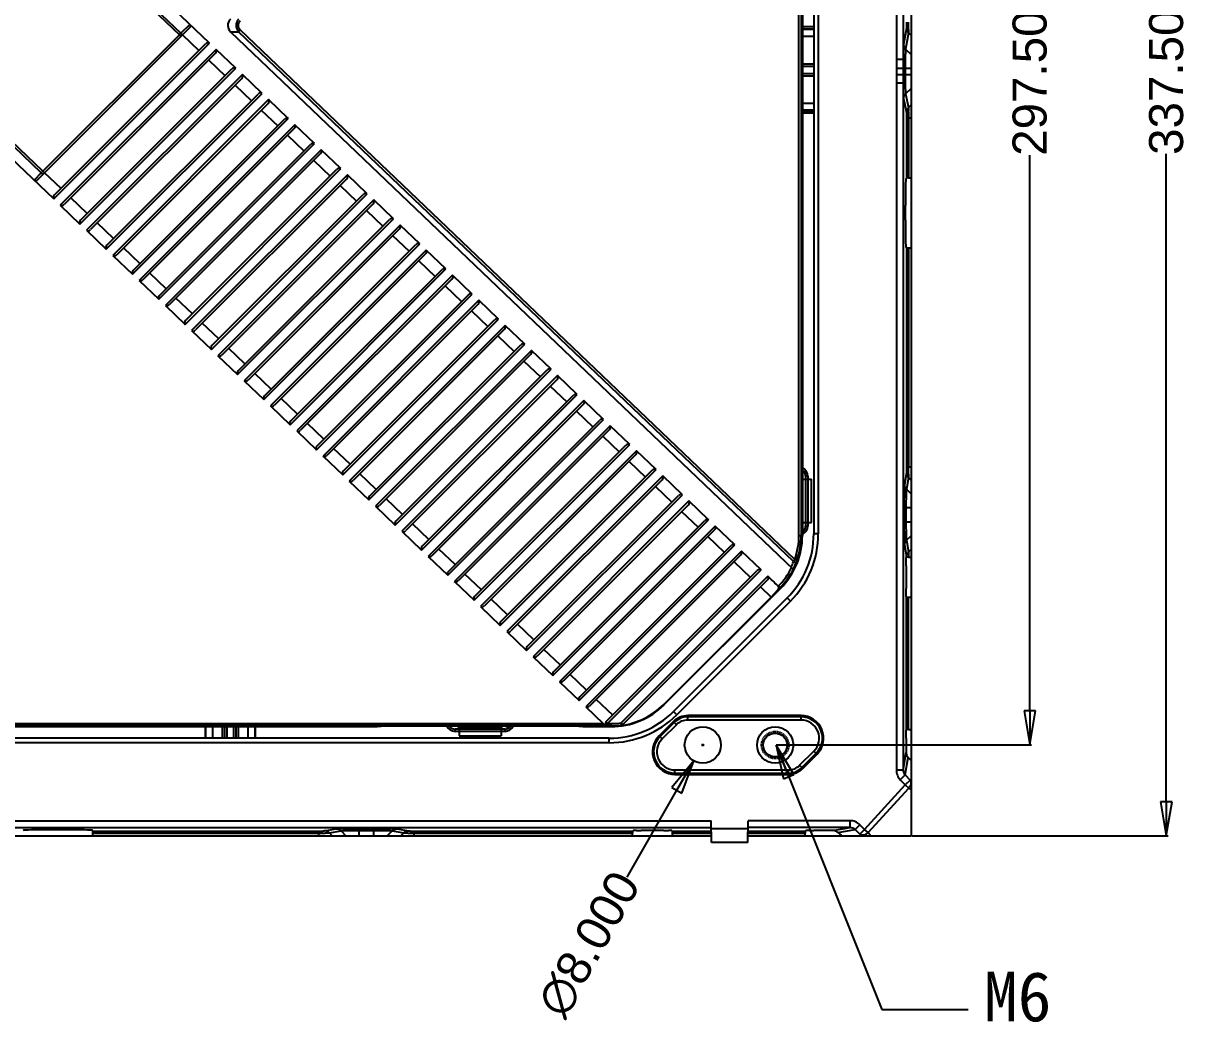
# Model space of a CAD drawing. Header units: millimetres. Extents: x 7531 to 19147, y 2539 to 6525.
# Drawn here: x 8243 to 8499.7, y 3014 to 3234.9 of the extents above; entities that cross this region are included whole.
import ezdxf

# ---------------------------------------------------------------- set-up
doc = ezdxf.new("R2010")
doc.units = ezdxf.units.MM
doc.linetypes.add('HIDDEN', pattern=[0.2, 0.1, -0.1])
for name, color, linetype in [('02___PRT_ALL_AXES', 7, 'Continuous'), ('DEFAULT_2', 8, 'HIDDEN'), ('DIM', 4, 'Continuous'), ('TEXT', 7, 'Continuous')]:
    doc.layers.add(name, color=color, linetype=linetype)
doc.styles.get("Standard").update_dxf_attribs({"font": 'arial.ttf'})
doc.dimstyles.new('03', dxfattribs={"dimscale": 3, "dimtxt": 2.5, "dimasz": 2.5, "dimexe": 0.125, "dimexo": 0.0625, "dimgap": 0.09, "dimtad": 0, "dimdec": 3, "dimzin": 4, "dimdsep": 46, "dimtxsty": 'Standard', "dimblk": 'CLOSED', "dimcen": 0.09, "dimclrd": 2, "dimclre": 2, "dimclrt": 4, "dimazin": 1, "dimtp": 0.01, "dimtm": 0.01, "dimtfac": 1, "dimtdec": 3, "dimtofl": 0, "dimtmove": 0, "dimatfit": 3, "dimldrblk": 'CLOSED', "dimfxl": 1, "dimtolj": 1, "dimtzin": 4, "dimarcsym": 0})

# ---------------------------------------------------------------- blocks, each defined once
blk = doc.blocks.new('_CLOSED')
at = {"color": 0, "linetype": 'ByBlock'}
for p, q in [((0, 0), (-1, 0.167)), ((-1, 0.167), (-1, -0.167)), ((-1, -0.167), (0, 0)), ((-1, 0), (0, 0))]:
    blk.add_line(p, q, dxfattribs=at)
blk = doc.blocks.new('*D95')
at = {"layer": 'Defpoints', "color": 0, "transparency": 16777216}
for p in [(8438.64, 3393.33), (8494.79, 3393.33), (8438.64, 3055.83)]:
    blk.add_point(p, dxfattribs=at)
at = {"layer": 'DIM', "color": 2, "lineweight": -2, "transparency": 16777216}
for p, q in [((8438.82, 3393.33), (8495.17, 3393.33)), ((8494.79, 3385.83), (8494.79, 3243.53)), ((8494.79, 3063.33), (8494.79, 3206.06)), ((8438.82, 3055.83), (8495.17, 3055.83))]:
    blk.add_line(p, q, dxfattribs=at)
at = {"layer": 'DIM', "color": 2, "lineweight": -2, "transparency": 16777216, "xscale": 7.5, "yscale": 7.5, "zscale": 7.5}
for p, rotation in [((8494.79, 3393.33), 90), ((8494.79, 3055.83), 270)]:
    blk.add_blockref('_CLOSED', p, dxfattribs=dict(at, rotation=rotation))
at = {"layer": 'DIM', "color": 4, "transparency": 16777216, "insert": (8494.79, 3224.79), "char_height": 7.5, "attachment_point": 5, "rotation": 90}
blk.add_mtext('\\A1;337.500', dxfattribs=at)
blk = doc.blocks.new('*D97')
at = {"layer": 'Defpoints', "color": 0, "transparency": 16777216}
for p in [(8408.64, 3373.33), (8464.72, 3373.33), (8408.64, 3075.83)]:
    blk.add_point(p, dxfattribs=at)
at = {"layer": 'DIM', "color": 2, "lineweight": -2, "transparency": 16777216}
for p, q in [((8408.82, 3373.33), (8465.1, 3373.33)), ((8464.72, 3365.83), (8464.72, 3243.38)), ((8464.72, 3083.33), (8464.72, 3205.77)), ((8408.82, 3075.83), (8465.1, 3075.83))]:
    blk.add_line(p, q, dxfattribs=at)
at = {"layer": 'DIM', "color": 2, "lineweight": -2, "transparency": 16777216, "xscale": 7.5, "yscale": 7.5, "zscale": 7.5}
for p, rotation in [((8464.72, 3373.33), 90), ((8464.72, 3075.83), 270)]:
    blk.add_blockref('_CLOSED', p, dxfattribs=dict(at, rotation=rotation))
at = {"layer": 'DIM', "color": 4, "transparency": 16777216, "insert": (8464.72, 3224.58), "char_height": 7.5, "attachment_point": 5, "rotation": 90}
blk.add_mtext('\\A1;297.500', dxfattribs=at)
blk = doc.blocks.new('DASFASFASEFWE')
at = {"color": 7, "linetype": 'Continuous'}
for p, q in [((278.77, 3394.16), (136.81, 3529.77)), ((134.57, 3527.43), (272.14, 3396.02)), ((134.88, 3527.76), (272.45, 3396.34)), ((408.59, 3285.7), (408.59, 3490.95)), ((409.09, 3490.95), (409.09, 3285.7)), ((409.35, 3478.32), (409.35, 3298.32)), ((136.81, 3462.67), (244.45, 3359.84)), ((241.71, 3365.59), (138.37, 3464.31)), ((242.07, 3365.95), (138.72, 3464.68)), ((240.78, 3363.96), (274.46, 3397.63)), ((272.14, 3396.02), (242.07, 3365.95)), ((272.45, 3396.34), (272.14, 3396.02)), ((272.49, 3395.67), (272.14, 3396.02)), ((274.42, 3398.31), (272.45, 3396.34)), ((272.81, 3395.98), (276.42, 3392.53)), ((283.4, 3396.65), (285.16, 3396.69)), ((283.4, 3396.65), (407.34, 3278.25)), ((285.55, 3397.09), (285.16, 3396.69)), ((407.39, 3279.94), (285.16, 3396.69)), ((407.68, 3280.42), (285.55, 3397.09)), ((244.45, 3359.84), (278.77, 3394.16)), ((244.58, 3360.69), (277.91, 3394.01)), ((280.21, 3392.78), (245.89, 3358.46)), ((280.08, 3391.94), (246.75, 3358.61)), ((284.55, 3388.64), (280.21, 3392.78)), ((250.23, 3354.32), (284.55, 3388.64)), ((250.37, 3355.16), (283.7, 3388.49)), ((278.59, 3390.46), (282.21, 3387)), ((286, 3387.25), (251.68, 3352.94)), ((285.87, 3386.41), (252.54, 3353.09)), ((290.34, 3383.11), (286, 3387.25)), ((256.02, 3348.79), (290.34, 3383.11)), ((284.38, 3384.93), (288, 3381.47)), ((256.15, 3349.63), (289.48, 3382.96)), ((291.79, 3381.73), (257.47, 3347.41)), ((291.65, 3380.89), (258.32, 3347.56)), ((296.12, 3377.58), (291.79, 3381.73)), ((290.17, 3379.4), (293.78, 3375.95)), ((261.81, 3343.26), (296.12, 3377.58)), ((261.94, 3344.1), (295.27, 3377.43)), ((297.57, 3376.2), (263.25, 3341.88)), ((301.91, 3372.05), (297.57, 3376.2)), ((297.44, 3375.36), (264.11, 3342.03)), ((295.95, 3373.87), (299.57, 3370.42)), ((267.59, 3337.74), (301.91, 3372.05)), ((267.73, 3338.58), (301.05, 3371.9)), ((303.36, 3370.67), (269.04, 3336.35)), ((307.7, 3366.53), (303.36, 3370.67)), ((303.22, 3369.83), (269.9, 3336.5)), ((301.74, 3368.35), (305.36, 3364.89)), ((241.71, 3365.59), (240.11, 3363.99)), ((242.07, 3365.95), (241.71, 3365.59)), ((242.07, 3365.95), (242.43, 3365.6)), ((246.07, 3362.17), (242.45, 3365.63)), ((273.38, 3332.21), (307.7, 3366.53)), ((273.51, 3333.05), (306.84, 3366.38)), ((309.14, 3365.14), (274.83, 3330.83)), ((313.48, 3361), (309.14, 3365.14)), ((309.01, 3364.3), (275.68, 3330.98)), ((307.53, 3362.82), (311.14, 3359.36)), ((251.85, 3356.64), (248.24, 3360.1)), ((279.17, 3326.68), (313.48, 3361)), ((279.3, 3327.52), (312.63, 3360.85)), ((245.89, 3358.46), (250.23, 3354.32)), ((314.93, 3359.62), (280.61, 3325.3)), ((314.8, 3358.78), (281.47, 3325.45)), ((319.27, 3355.47), (314.93, 3359.62)), ((284.95, 3321.15), (319.27, 3355.47)), ((285.09, 3321.99), (318.41, 3355.32)), ((313.31, 3357.29), (316.93, 3353.84)), ((251.68, 3352.94), (256.02, 3348.79)), ((257.64, 3351.12), (254.02, 3354.57)), ((320.72, 3354.09), (286.4, 3319.77)), ((320.58, 3353.25), (287.26, 3319.92)), ((325.06, 3349.94), (320.72, 3354.09)), ((290.74, 3315.63), (325.06, 3349.94)), ((290.87, 3316.47), (324.2, 3349.79)), ((319.1, 3351.76), (322.71, 3348.31)), ((257.47, 3347.41), (261.81, 3343.26)), ((263.43, 3345.59), (259.81, 3349.04)), ((326.5, 3348.56), (292.18, 3314.24)), ((326.37, 3347.72), (293.04, 3314.39)), ((330.84, 3344.42), (326.5, 3348.56)), ((324.88, 3346.24), (328.5, 3342.78)), ((269.21, 3340.06), (265.6, 3343.52)), ((296.52, 3310.1), (330.84, 3344.42)), ((296.66, 3310.94), (329.99, 3344.27)), ((332.29, 3343.03), (297.97, 3308.72)), ((332.16, 3342.19), (298.83, 3308.87)), ((336.63, 3338.89), (332.29, 3343.03)), ((263.25, 3341.88), (267.59, 3337.74)), ((330.67, 3340.71), (334.29, 3337.25)), ((275, 3334.53), (271.38, 3337.99)), ((302.31, 3304.57), (336.63, 3338.89)), ((302.44, 3305.41), (335.77, 3338.74)), ((338.08, 3337.51), (303.76, 3303.19)), ((342.41, 3333.36), (338.08, 3337.51)), ((269.04, 3336.35), (273.38, 3332.21)), ((337.94, 3336.67), (304.61, 3303.34)), ((336.46, 3335.18), (340.07, 3331.73)), ((280.78, 3329.01), (277.17, 3332.46)), ((308.1, 3299.04), (342.41, 3333.36)), ((308.23, 3299.88), (341.56, 3333.21)), ((343.86, 3331.98), (309.54, 3297.66)), ((348.2, 3327.83), (343.86, 3331.98)), ((274.83, 3330.83), (279.17, 3326.68)), ((343.73, 3331.14), (310.4, 3297.81)), ((342.24, 3329.65), (345.86, 3326.2)), ((286.57, 3323.48), (282.95, 3326.93)), ((313.88, 3293.52), (348.2, 3327.83)), ((314.02, 3294.36), (347.34, 3327.68)), ((280.61, 3325.3), (284.95, 3321.15)), ((349.65, 3326.45), (315.33, 3292.13)), ((349.51, 3325.61), (316.19, 3292.28)), ((348.03, 3324.13), (351.65, 3320.67)), ((353.99, 3322.31), (349.65, 3326.45)), ((319.67, 3287.99), (353.99, 3322.31)), ((319.8, 3288.83), (353.13, 3322.16)), ((286.4, 3319.77), (290.74, 3315.63)), ((292.36, 3317.95), (288.74, 3321.41)), ((355.43, 3320.92), (321.12, 3286.61)), ((355.3, 3320.08), (321.97, 3286.76)), ((359.77, 3316.78), (355.43, 3320.92)), ((325.46, 3282.46), (359.77, 3316.78)), ((325.59, 3283.3), (358.92, 3316.63)), ((353.82, 3318.6), (357.43, 3315.14)), ((292.18, 3314.24), (296.52, 3310.1)), ((298.14, 3312.42), (294.53, 3315.88)), ((361.22, 3315.4), (326.9, 3281.08)), ((361.09, 3314.56), (327.76, 3281.23)), ((365.56, 3311.25), (361.22, 3315.4)), ((331.24, 3276.93), (365.56, 3311.25)), ((359.6, 3313.07), (363.22, 3309.62)), ((297.97, 3308.72), (302.31, 3304.57)), ((303.93, 3306.9), (300.31, 3310.35)), ((331.38, 3277.77), (364.7, 3311.1)), ((367.01, 3309.87), (332.69, 3275.55)), ((366.87, 3309.03), (333.55, 3275.7)), ((371.35, 3305.72), (367.01, 3309.87)), ((365.39, 3307.54), (369, 3304.09)), ((309.72, 3301.37), (306.1, 3304.82)), ((337.03, 3271.41), (371.35, 3305.72)), ((337.16, 3272.25), (370.49, 3305.57)), ((372.79, 3304.34), (338.47, 3270.02)), ((377.13, 3300.2), (372.79, 3304.34)), ((303.76, 3303.19), (308.1, 3299.04)), ((372.66, 3303.5), (339.33, 3270.17)), ((371.17, 3302.02), (374.79, 3298.56)), ((315.5, 3295.84), (311.89, 3299.3)), ((342.81, 3265.88), (377.13, 3300.2)), ((342.95, 3266.72), (376.28, 3300.05)), ((378.58, 3298.81), (344.26, 3264.5)), ((382.92, 3294.67), (378.58, 3298.81)), ((309.54, 3297.66), (313.88, 3293.52)), ((378.45, 3297.97), (345.12, 3264.65)), ((376.96, 3296.49), (380.58, 3293.03)), ((409.35, 3298.32), (409.47, 3298.13)), ((409.47, 3298.13), (411.35, 3298.13)), ((409.47, 3288.52), (409.47, 3298.13)), ((411.35, 3288.52), (411.35, 3298.13)), ((321.29, 3290.31), (317.67, 3293.77)), ((348.6, 3260.35), (382.92, 3294.67)), ((348.73, 3261.19), (382.06, 3294.52)), ((384.37, 3293.29), (350.05, 3258.97)), ((388.7, 3289.14), (384.37, 3293.29)), ((315.33, 3292.13), (319.67, 3287.99)), ((384.23, 3292.45), (350.9, 3259.12)), ((382.75, 3290.96), (386.36, 3287.51)), ((327.07, 3284.79), (323.46, 3288.24)), ((354.39, 3254.82), (388.7, 3289.14)), ((354.52, 3255.66), (387.85, 3288.99)), ((409.47, 3288.52), (409.35, 3288.32)), ((409.35, 3288.32), (409.35, 3285.7)), ((409.47, 3288.52), (411.35, 3288.52)), ((321.12, 3286.61), (325.46, 3282.46)), ((390.15, 3287.76), (355.83, 3253.44)), ((390.02, 3286.92), (356.69, 3253.59)), ((394.49, 3283.61), (390.15, 3287.76)), ((408.59, 3285.7), (409.35, 3285.7)), ((360.17, 3249.3), (394.49, 3283.61)), ((360.31, 3250.14), (393.63, 3283.46)), ((388.53, 3285.43), (392.15, 3281.98)), ((326.9, 3281.08), (331.24, 3276.93)), ((332.86, 3279.26), (329.24, 3282.71)), ((395.94, 3282.23), (361.62, 3247.91)), ((395.8, 3281.39), (362.48, 3248.06)), ((400.28, 3278.09), (395.94, 3282.23)), ((407.68, 3280.42), (408.15, 3280.26)), ((366.09, 3244.61), (399.42, 3277.94)), ((366.45, 3244.26), (400.28, 3278.09)), ((394.32, 3279.91), (397.94, 3276.45)), ((332.69, 3275.55), (337.03, 3271.41)), ((338.65, 3273.73), (335.03, 3277.19)), ((401.72, 3276.7), (369.43, 3244.41)), ((401.59, 3275.86), (369.78, 3244.06)), ((402.07, 3276.37), (401.72, 3276.7)), ((378.89, 3248.41), (404.52, 3274.03)), ((400.1, 3274.38), (402.46, 3272.12)), ((402.46, 3272.12), (403.92, 3273.69)), ((404.39, 3274.16), (403.92, 3273.69)), ((404.52, 3274.03), (404, 3274.56)), ((344.43, 3268.2), (340.82, 3271.66)), ((402.46, 3272.12), (378.82, 3248.48)), ((338.47, 3270.02), (342.81, 3265.88)), ((350.22, 3262.68), (346.6, 3266.13)), ((344.26, 3264.5), (348.6, 3260.35)), ((356.01, 3257.15), (352.39, 3260.6)), ((350.05, 3258.97), (354.39, 3254.82)), ((361.79, 3251.62), (358.18, 3255.08)), ((355.83, 3253.44), (360.17, 3249.3)), ((361.62, 3247.91), (365.45, 3244.26)), ((367.58, 3246.09), (363.96, 3249.55)), ((378.82, 3248.48), (378.89, 3248.41)), ((366.09, 3244.61), (366.45, 3244.26)), ((367.23, 3243.76), (-100.52, 3243.76)), ((-98.74, 3244.26), (365.45, 3244.26)), ((211.76, 3243.57), (314.94, 3243.57)), ((315.77, 3243.64), (315.77, 3243.61)), ((332.44, 3243.68), (316.59, 3243.68)), ((333.43, 3243.63), (333.72, 3243.46)), ((333.72, 3243.46), (342.99, 3243.46)), ((333.72, 3243.46), (333.72, 3241.57)), ((343.27, 3243.63), (342.99, 3243.46)), ((342.99, 3243.46), (342.99, 3241.57)), ((360.12, 3243.68), (344.27, 3243.68)), ((360.92, 3243.64), (360.96, 3243.61)), ((361.76, 3243.57), (367.23, 3243.57)), ((366.45, 3244.26), (367.23, 3244.26)), ((366.45, 3244.26), (366.45, 3243.82)), ((367.23, 3243.57), (367.23, 3244.26)), ((369.43, 3244.41), (369.78, 3244.06)), ((369.46, 3244.25), (369.46, 3244.44)), ((369.5, 3243.92), (369.46, 3244.25)), ((369.69, 3243.97), (369.75, 3244.03)), ((333.72, 3241.57), (342.99, 3241.57))]:
    blk.add_line(p, q, dxfattribs=at)
for centre, radius, start, end in [((284.8, 3398.08), 2, 135.8517, 225.4586), ((392.85, 3285.7), 16.5, 315, 360), ((392.85, 3285.7), 15.74, 340.4081, 0), ((392.85, 3285.7), 16.24, 340.4081, 0), ((484.1, 3234.31), 89.26, 148.8899, 149.255), ((392.85, 3285.7), 15.82, 314.9645, 333.3049), ((392.85, 3285.7), 16.32, 315, 332.7697), ((392.09, 3285.18), 16.17, 336.3029, 341.0874), ((392.44, 3285.32), 16.5, 334.6281, 335.3469), ((392.46, 3285.31), 16.48, 335.3463, 341.0621), ((367.23, 3260.07), 16.5, 270, 315), ((367.23, 3260.07), 16.4, 277.636, 315), ((366.59, 3244.41), 0.611, 216.904, 225.0065), ((367.23, 3260.07), 15.82, 270, 278.0172), ((367.23, 3260.07), 16.32, 270, 278.0172), ((369.34, 3244.32), 0.504, 277.6627, 314.9914)]:
    blk.add_arc(centre, radius, start, end, dxfattribs=at)
for centre, major_axis, ratio, start_param, end_param in [((274.1, 3397.98), (-0.383, 0.321), 0.919837, -3.222361, -1.641338), ((278.27, 3393.67), (0.507, 0.483), 0.713711, 0.033298, 1.604095), ((279.72, 3392.29), (0.507, 0.483), 0.713711, -1.537498, 0.033298), ((284.06, 3388.14), (0.507, 0.483), 0.713711, 0.033298, 1.604095), ((285.5, 3386.76), (0.507, 0.483), 0.713711, -1.537498, 0.033298), ((289.84, 3382.61), (0.507, 0.483), 0.713711, 0.033298, 1.604095), ((291.29, 3381.23), (0.507, 0.483), 0.713711, -1.537498, 0.033298), ((295.63, 3377.09), (0.507, 0.483), 0.713711, 0.033298, 1.604095), ((297.08, 3375.7), (0.507, 0.483), 0.713711, -1.537498, 0.033298), ((301.42, 3371.56), (0.507, 0.483), 0.713711, 0.033298, 1.604095), ((302.86, 3370.18), (0.507, 0.483), 0.713711, -1.537498, 0.033298), ((307.2, 3366.03), (0.507, 0.483), 0.713711, 0.033298, 1.604095), ((308.65, 3364.65), (0.507, 0.483), 0.713711, -1.537498, 0.033298), ((244.94, 3360.34), (0.507, 0.483), 0.713711, 1.604095, 3.174891), ((312.99, 3360.5), (0.507, 0.483), 0.713711, 0.033298, 1.604095), ((246.39, 3358.96), (0.507, 0.483), 0.713711, -3.108294, -1.537498), ((314.43, 3359.12), (0.507, 0.483), 0.713711, -1.537498, 0.033298), ((250.73, 3354.81), (0.507, 0.483), 0.713711, 1.604095, 3.174891), ((318.77, 3354.98), (0.507, 0.483), 0.713711, 0.033298, 1.604095), ((252.18, 3353.43), (0.507, 0.483), 0.713711, -3.108294, -1.537498), ((320.22, 3353.59), (0.507, 0.483), 0.713711, -1.537498, 0.033298), ((324.56, 3349.45), (0.507, 0.483), 0.713711, 0.033298, 1.604095), ((256.52, 3349.29), (0.507, 0.483), 0.713711, 1.604095, 3.174891), ((257.96, 3347.9), (0.507, 0.483), 0.713711, -3.108294, -1.537498), ((326.01, 3348.07), (0.507, 0.483), 0.713711, -1.537498, 0.033298), ((330.35, 3343.92), (0.507, 0.483), 0.713711, 0.033298, 1.604095), ((262.3, 3343.76), (0.507, 0.483), 0.713711, 1.604095, 3.174891), ((263.75, 3342.38), (0.507, 0.483), 0.713711, -3.108294, -1.537498), ((331.79, 3342.54), (0.507, 0.483), 0.713711, -1.537498, 0.033298), ((268.09, 3338.23), (0.507, 0.483), 0.713711, 1.604095, 3.174891), ((336.13, 3338.39), (0.507, 0.483), 0.713711, 0.033298, 1.604095), ((337.58, 3337.01), (0.507, 0.483), 0.713711, -1.537498, 0.033298), ((269.53, 3336.85), (0.507, 0.483), 0.713711, -3.108294, -1.537498), ((273.87, 3332.7), (0.507, 0.483), 0.713711, 1.604095, 3.174891), ((341.92, 3332.87), (0.507, 0.483), 0.713711, 0.033298, 1.604095), ((343.37, 3331.48), (0.507, 0.483), 0.713711, -1.537498, 0.033298), ((275.32, 3331.32), (0.507, 0.483), 0.713711, -3.108294, -1.537498), ((279.66, 3327.18), (0.507, 0.483), 0.713711, 1.604095, 3.174891), ((347.71, 3327.34), (0.507, 0.483), 0.713711, 0.033298, 1.604095), ((281.11, 3325.79), (0.507, 0.483), 0.713711, -3.108294, -1.537498), ((349.15, 3325.96), (0.507, 0.483), 0.713711, -1.537498, 0.033298), ((285.45, 3321.65), (0.507, 0.483), 0.713711, 1.604095, 3.174891), ((353.49, 3321.81), (0.507, 0.483), 0.713711, 0.033298, 1.604095), ((286.89, 3320.27), (0.507, 0.483), 0.713711, -3.108294, -1.537498), ((354.94, 3320.43), (0.507, 0.483), 0.713711, -1.537498, 0.033298), ((291.23, 3316.12), (0.507, 0.483), 0.713711, 1.604095, 3.174891), ((359.28, 3316.28), (0.507, 0.483), 0.713711, 0.033298, 1.604095), ((292.68, 3314.74), (0.507, 0.483), 0.713711, -3.108294, -1.537498), ((360.72, 3314.9), (0.507, 0.483), 0.713711, -1.537498, 0.033298), ((365.06, 3310.76), (0.507, 0.483), 0.713711, 0.033298, 1.604095), ((297.02, 3310.59), (0.507, 0.483), 0.713711, 1.604095, 3.174891), ((298.47, 3309.21), (0.507, 0.483), 0.713711, -3.108294, -1.537498), ((366.51, 3309.37), (0.507, 0.483), 0.713711, -1.537498, 0.033298), ((302.81, 3305.07), (0.507, 0.483), 0.713711, 1.604095, 3.174891), ((370.85, 3305.23), (0.507, 0.483), 0.713711, 0.033298, 1.604095), ((372.3, 3303.85), (0.507, 0.483), 0.713711, -1.537498, 0.033298), ((304.25, 3303.68), (0.507, 0.483), 0.713711, -3.108294, -1.537498), ((308.59, 3299.54), (0.507, 0.483), 0.713711, 1.604095, 3.174891), ((376.64, 3299.7), (0.507, 0.483), 0.713711, 0.033298, 1.604095), ((378.08, 3298.32), (0.507, 0.483), 0.713711, -1.537498, 0.033298), ((310.04, 3298.16), (0.507, 0.483), 0.713711, -3.108294, -1.537498), ((314.38, 3294.01), (0.507, 0.483), 0.713711, 1.604095, 3.174891), ((382.42, 3294.17), (0.507, 0.483), 0.713711, 0.033298, 1.604095), ((383.87, 3292.79), (0.507, 0.483), 0.713711, -1.537498, 0.033298), ((315.82, 3292.63), (0.507, 0.483), 0.713711, -3.108294, -1.537498), ((320.16, 3288.48), (0.507, 0.483), 0.713711, 1.604095, 3.174891), ((388.21, 3288.65), (0.507, 0.483), 0.713711, 0.033298, 1.604095), ((321.61, 3287.1), (0.507, 0.483), 0.713711, -3.108294, -1.537498), ((389.66, 3287.26), (0.507, 0.483), 0.713711, -1.537498, 0.033298), ((325.95, 3282.96), (0.507, 0.483), 0.713711, 1.604095, 3.174891), ((394, 3283.12), (0.507, 0.483), 0.713711, 0.033298, 1.604095), ((327.4, 3281.57), (0.507, 0.483), 0.713711, -3.108294, -1.537498), ((395.44, 3281.74), (0.507, 0.483), 0.713711, -1.537498, 0.033298), ((331.74, 3277.43), (0.507, 0.483), 0.713711, 1.604095, 3.174891), ((333.18, 3276.05), (0.507, 0.483), 0.713711, -3.108294, -1.537498), ((337.52, 3271.9), (0.507, 0.483), 0.713711, 1.604095, 3.174891), ((338.97, 3270.52), (0.507, 0.483), 0.713711, -3.108294, -1.537498), ((343.31, 3266.37), (0.507, 0.483), 0.713711, 1.604095, 3.174891), ((344.76, 3264.99), (0.507, 0.483), 0.713711, -3.108294, -1.537498), ((349.1, 3260.85), (0.507, 0.483), 0.713711, 1.604095, 3.174891), ((350.54, 3259.46), (0.507, 0.483), 0.713711, -3.108294, -1.537498), ((354.88, 3255.32), (0.507, 0.483), 0.713711, 1.604095, 3.174891), ((356.33, 3253.94), (0.507, 0.483), 0.713711, -3.108294, -1.537498), ((360.67, 3249.79), (0.507, 0.483), 0.713711, 1.604095, 3.174891), ((362.11, 3248.41), (0.507, 0.483), 0.713711, -3.108294, -1.537498), ((332.44, 3243.63), (1, 0), 0.052408, 0.087266, 1.570796), ((344.27, 3243.63), (1, 0), 0.052408, 1.570796, 3.054326), ((366.46, 3244.26), (1.14, -0.27), 0.371892, -2.577574, -1.494979)]:
    blk.add_ellipse(centre, major_axis=major_axis, ratio=ratio, start_param=start_param, end_param=end_param, dxfattribs=at)
for points, knots in [([(285.13, 3399.47), (284.98, 3399.27), (284.78, 3398.94), (284.65, 3398.45), (284.61, 3398.08), (284.66, 3397.7), (284.8, 3397.22), (285.01, 3396.89), (285.16, 3396.69)], [0, 0, 0, 0, 0.249436, 0.374676, 0.499994, 0.625313, 0.750552, 1, 1, 1, 1]), ([(285.52, 3399.08), (285.39, 3398.94), (285.21, 3398.72), (285.07, 3398.36), (285.02, 3397.99), (285.16, 3397.52), (285.41, 3397.22), (285.55, 3397.09)], [0, 0, 0, 0, 0.249712, 0.375526, 0.500831, 0.750253, 1, 1, 1, 1]), ([(272.45, 3396.34), (272.49, 3396.3), (272.55, 3396.22), (272.62, 3396.12), (272.66, 3396.05), (272.68, 3395.98), (272.69, 3395.9), (272.67, 3395.85), (272.65, 3395.82)], [0, 0, 0, 0, 0.317089, 0.473933, 0.617377, 0.741148, 0.84513, 1, 1, 1, 1]), ([(241.71, 3365.59), (241.76, 3365.54), (241.85, 3365.47), (241.98, 3365.4), (242.08, 3365.38), (242.15, 3365.37), (242.2, 3365.39), (242.23, 3365.41), (242.24, 3365.42)], [0, 0, 0, 0, 0.315989, 0.598066, 0.718515, 0.823927, 0.916249, 1, 1, 1, 1]), ([(240.78, 3363.96), (240.74, 3363.92), (240.64, 3363.85), (240.49, 3363.83), (240.37, 3363.84), (240.28, 3363.87), (240.19, 3363.92), (240.14, 3363.96), (240.11, 3363.99)], [0, 0, 0, 0, 0.226104, 0.466046, 0.593172, 0.725419, 0.862163, 1, 1, 1, 1]), ([(400.28, 3278.09), (400.24, 3278.12), (400.17, 3278.17), (400.04, 3278.2), (399.92, 3278.2), (399.77, 3278.16), (399.59, 3278.08), (399.47, 3277.99), (399.42, 3277.94)], [0, 0, 0, 0, 0.141452, 0.276417, 0.404683, 0.528215, 0.766527, 1, 1, 1, 1]), ([(407.39, 3279.94), (407.44, 3279.91), (407.53, 3279.88), (407.65, 3279.85), (407.77, 3279.84), (407.88, 3279.85), (407.97, 3279.88), (408.01, 3279.91), (408.02, 3279.92)], [0, 0, 0, 0, 0.277152, 0.423484, 0.565087, 0.813386, 0.915358, 1, 1, 1, 1]), ([(408.05, 3279.96), (408.04, 3279.96), (408.04, 3279.94), (408.03, 3279.93), (408.02, 3279.92)], [0, 0, 0, 0, 0.238205, 1, 1, 1, 1]), ([(408.05, 3279.96), (408.05, 3279.98), (408.09, 3280.08), (408.12, 3280.18), (408.15, 3280.26)], [0, 0, 0, 0, 0.232424, 1, 1, 1, 1]), ([(401.72, 3276.7), (401.76, 3276.67), (401.81, 3276.6), (401.84, 3276.48), (401.84, 3276.35), (401.81, 3276.2), (401.74, 3276.03), (401.64, 3275.92), (401.59, 3275.86)], [0, 0, 0, 0, 0.14182, 0.276833, 0.40489, 0.528122, 0.766105, 1, 1, 1, 1]), ([(403.92, 3273.69), (403.96, 3273.74), (404.05, 3273.86), (404.12, 3274.03), (404.14, 3274.15), (404.14, 3274.23), (404.14, 3274.29), (404.12, 3274.35), (404.1, 3274.39), (404.09, 3274.43), (404.07, 3274.47), (404.05, 3274.5), (404.03, 3274.51)], [0, 0, 0, 0, 0.23314, 0.470919, 0.594052, 0.657744, 0.722887, 0.789021, 0.85743, 0.893057, 0.929346, 1, 1, 1, 1]), ([(366.09, 3244.61), (366.07, 3244.59), (366.03, 3244.53), (365.99, 3244.42), (365.99, 3244.3), (366.01, 3244.23), (366.02, 3244.19)], [0, 0, 0, 0, 0.235027, 0.477318, 0.731893, 1, 1, 1, 1]), ([(314.94, 3243.57), (314.99, 3243.57), (315.09, 3243.57), (315.23, 3243.58), (315.36, 3243.58), (315.48, 3243.58), (315.58, 3243.59), (315.65, 3243.59), (315.69, 3243.6), (315.71, 3243.6), (315.73, 3243.61), (315.74, 3243.61), (315.74, 3243.61)], [0, 0, 0, 0, 0.183944, 0.362856, 0.529354, 0.67717, 0.801738, 0.898779, 0.936022, 0.965419, 0.986767, 1, 1, 1, 1]), ([(315.79, 3243.64), (315.79, 3243.64), (315.8, 3243.64), (315.82, 3243.65), (315.84, 3243.65), (315.88, 3243.66), (315.95, 3243.66), (316.05, 3243.67), (316.17, 3243.67), (316.3, 3243.68), (316.44, 3243.68), (316.54, 3243.68), (316.59, 3243.68)], [0, 0, 0, 0, 0.013233, 0.034581, 0.063978, 0.101221, 0.198262, 0.32283, 0.470646, 0.637144, 0.816056, 1, 1, 1, 1]), ([(360.12, 3243.68), (360.17, 3243.68), (360.27, 3243.68), (360.41, 3243.68), (360.54, 3243.67), (360.65, 3243.67), (360.75, 3243.66), (360.82, 3243.66), (360.86, 3243.65), (360.89, 3243.65), (360.9, 3243.64), (360.91, 3243.64), (360.92, 3243.64)], [0, 0, 0, 0, 0.183944, 0.362856, 0.529354, 0.67717, 0.801738, 0.898779, 0.936022, 0.965419, 0.986767, 1, 1, 1, 1]), ([(360.96, 3243.61), (360.97, 3243.61), (360.98, 3243.61), (360.99, 3243.6), (361.02, 3243.6), (361.06, 3243.59), (361.13, 3243.59), (361.23, 3243.58), (361.34, 3243.58), (361.47, 3243.58), (361.62, 3243.57), (361.71, 3243.57), (361.76, 3243.57)], [0, 0, 0, 0, 0.013233, 0.034581, 0.063978, 0.101221, 0.198262, 0.32283, 0.470646, 0.637144, 0.816056, 1, 1, 1, 1]), ([(366.02, 3244.19), (366.03, 3244.17), (366.05, 3244.12), (366.08, 3244.07), (366.1, 3244.04)], [0, 0, 0, 0, 0.246104, 1, 1, 1, 1]), ([(366.16, 3243.97), (366.2, 3243.93), (366.29, 3243.87), (366.39, 3243.83), (366.45, 3243.82)], [0, 0, 0, 0, 0.508677, 1, 1, 1, 1]), ([(369.4, 3243.82), (369.41, 3243.83), (369.43, 3243.85), (369.46, 3243.88), (369.49, 3243.91), (369.5, 3243.92)], [0, 0, 0, 0, 0.252869, 0.62231, 1, 1, 1, 1]), ([(369.78, 3244.06), (369.75, 3244.02), (369.66, 3243.96), (369.55, 3243.92), (369.5, 3243.92)], [0, 0, 0, 0, 0.499885, 1, 1, 1, 1])]:
    blk.add_open_spline(points, degree=3, knots=knots, dxfattribs=at)
blk.add_open_spline([(404.03, 3274.51), (403.38, 3275.13), (402.72, 3275.75), (402.07, 3276.37)], degree=3, dxfattribs=at)
blk = doc.blocks.new('*D101')
at = {"color": 2, "lineweight": -2, "transparency": 16777216}
for p, q in [((8392.43, 3075.83), (8392.97, 3075.83)), ((8392.7, 3075.56), (8392.7, 3076.1)), ((8376.04, 3046.7), (8386.99, 3065.84))]:
    blk.add_line(p, q, dxfattribs=at)
at = {"layer": 'Defpoints', "color": 0, "transparency": 16777216}
for p in [(8394.68, 3079.3), (8390.71, 3072.35)]:
    blk.add_point(p, dxfattribs=at)
at = {"color": 2, "lineweight": -2, "transparency": 16777216, "xscale": 7.5, "yscale": 7.5, "zscale": 7.5, "rotation": 60.23959248308459}
blk.add_blockref('_CLOSED', (8390.71, 3072.35), dxfattribs=at)
at = {"color": 4, "transparency": 16777216, "insert": (8367.61, 3031.95), "char_height": 7.5, "attachment_point": 5, "rotation": 60.2396}
blk.add_mtext('\\A1;∅8.000', dxfattribs=at)

msp = doc.modelspace()

# ---------------------------------------------------------------- linework, layer by layer
at = {"color": 7, "linetype": 'Continuous'}
for p, q in [((8438.63657, 3055.82531), (8438.63657, 3393.32531)), ((8435.32429, 3378.83311), (8435.32429, 3226.87942)), ((8436.82378, 3378.83311), (8436.82378, 3226.87941)), ((8417.13657, 3326.78368), (8417.13657, 3122.36694)), ((8418.13657, 3326.78368), (8418.13657, 3122.36694)), ((8417.13657, 3234.05816), (8414.63657, 3234.05816)), ((8417.13657, 3233.55846), (8414.63657, 3233.55846)), ((8417.13657, 3233.46872), (8414.63657, 3233.46872)), ((8417.13657, 3231.96964), (8414.63657, 3231.96964)), ((8437.56498, 3233.80588), (8436.93255, 3230.18948)), ((8438.00381, 3232.76134), (8437.37137, 3229.14493)), ((8438.63657, 3232.13819), (8438.00381, 3232.76134)), ((8437.37137, 3229.14493), (8438.63657, 3227.89895)), ((8436.82378, 3226.87941), (8435.32429, 3226.87942)), ((8435.32429, 3226.87942), (8435.34676, 3224.94453)), ((8436.82378, 3226.87941), (8436.83022, 3224.94453)), ((8435.34676, 3224.94453), (8438.63657, 3224.94453)), ((8435.34676, 3224.94453), (8435.34676, 3223.56193)), ((8436.83022, 3224.94453), (8436.83022, 3223.56193)), ((8437.25303, 3224.94453), (8437.25303, 3223.56193)), ((8435.34676, 3223.56193), (8435.32429, 3221.62712)), ((8436.82378, 3221.62711), (8435.32429, 3221.62712)), ((8435.32429, 3221.62712), (8435.32429, 3070.31751)), ((8435.34676, 3223.56193), (8438.63657, 3223.56193)), ((8436.83022, 3223.56193), (8436.82378, 3221.6271)), ((8436.82378, 3221.62711), (8436.82378, 3070.31751)), ((8437.37464, 3219.34841), (8438.63657, 3220.596)), ((8437.37464, 3219.34841), (8438.003, 3216.33643)), ((8417.13657, 3217.18099), (8414.63657, 3217.18099)), ((8436.93582, 3218.29979), (8437.56418, 3215.28782)), ((8438.63657, 3216.9628), (8438.003, 3216.33643)), ((8438.003, 3216.33643), (8438.01194, 3216.16461)), ((8417.13657, 3215.6819), (8414.63657, 3215.6819)), ((8414.63657, 3215.59216), (8417.13657, 3215.59216)), ((8414.63657, 3215.09247), (8417.13657, 3215.09247)), ((8437.59401, 3213.99687), (8438.63657, 3213.99687)), ((8437.59401, 3213.99687), (8437.59401, 3200.76513)), ((8438.01194, 3216.16461), (8438.02366, 3215.5954)), ((8438.02643, 3215.36233), (8438.03284, 3213.99687)), ((8438.03284, 3213.99687), (8438.03284, 3200.78296)), ((8437.59401, 3200.76513), (8437.46362, 3200.67822)), ((8438.03284, 3200.78296), (8438.63657, 3200.7935)), ((8437.30925, 3191.4715), (8437.30925, 3194.67913)), ((8437.59401, 3185.38549), (8437.46362, 3185.47241)), ((8437.59401, 3185.38549), (8437.59401, 3137.09261)), ((8438.03284, 3185.36766), (8438.63657, 3185.35712)), ((8438.03284, 3185.36766), (8438.03284, 3137.09261)), ((8437.59401, 3137.09261), (8438.63657, 3137.09261)), ((8414.63657, 3136.20031), (8414.82873, 3136.20031)), ((8415.82792, 3135.07531), (8415.33657, 3135.07531)), ((8415.33657, 3135.07531), (8415.33657, 3124.07531)), ((8415.82792, 3135.07531), (8415.82792, 3124.07531)), ((8437.56498, 3135.80588), (8437.11668, 3133.24242)), ((8438.00381, 3134.76134), (8437.55551, 3132.19788)), ((8438.63657, 3134.13819), (8438.00381, 3134.76134)), ((8437.55551, 3132.19788), (8438.63657, 3131.13324)), ((8437.00243, 3128.17882), (8438.63657, 3128.17882)), ((8437.00243, 3128.17882), (8437.00243, 3124.97181)), ((8437.44126, 3128.17882), (8437.44126, 3124.97181)), ((8415.82792, 3124.07531), (8415.33657, 3124.07531)), ((8437.00243, 3124.97181), (8438.63657, 3124.97181)), ((8418.13657, 3122.36694), (8417.13657, 3122.36694)), ((8437.55551, 3120.95275), (8438.63657, 3122.01738)), ((8437.11668, 3119.9082), (8437.56498, 3117.34474)), ((8437.55551, 3120.95275), (8438.00381, 3118.38929)), ((8438.63657, 3119.01244), (8438.00381, 3118.38929)), ((8437.46636, 3117.07531), (8437.57692, 3117.18588)), ((8437.46636, 3116.3515), (8437.46636, 3117.07531)), ((8437.49254, 3115.32532), (8437.46636, 3116.3515)), ((8437.56498, 3117.34474), (8437.57692, 3117.18588)), ((8438.00381, 3118.38929), (8438.01255, 3118.20725)), ((8438.01255, 3118.20725), (8438.02738, 3117.32752)), ((8438.02738, 3117.32752), (8438.02832, 3117.22168)), ((8438.02832, 3117.22168), (8438.22392, 3117.2274)), ((8438.22392, 3117.2274), (8438.63657, 3117.23918)), ((8437.49255, 3115.32497), (8437.49255, 3110.32566)), ((8437.46636, 3109.29913), (8437.49254, 3110.3253)), ((8437.46636, 3108.57531), (8437.46636, 3109.29913)), ((8437.59401, 3108.44766), (8437.46636, 3108.57531)), ((8437.59401, 3079.20297), (8437.59401, 3108.44766)), ((8411.2787, 3108.22481), (8386.23707, 3083.18318)), ((8411.98581, 3107.5177), (8386.94418, 3082.47607)), ((8411.98581, 3107.5177), (8411.2787, 3108.22481)), ((8438.03284, 3108.42091), (8438.63657, 3108.4051)), ((8438.03284, 3079.22971), (8438.03284, 3108.42091)), ((8386.94418, 3082.47607), (8386.23707, 3083.18318)), ((8386.20633, 3080.98347), (8383.05989, 3077.83702)), ((8386.38665, 3080.80316), (8383.2402, 3077.65671)), ((8386.88962, 3080.30019), (8383.74317, 3077.15374)), ((8386.20633, 3080.98347), (8386.88962, 3080.30019)), ((8414.34368, 3082.29162), (8389.36449, 3082.29162)), ((8389.36449, 3081.32531), (8389.36449, 3082.29162)), ((8414.34368, 3082.03662), (8389.36449, 3082.03662)), ((8414.34368, 3081.32531), (8389.36449, 3081.32531)), ((8414.34368, 3081.32531), (8414.34368, 3082.29162)), ((8283.13657, 3077.32531), (8283.13657, 3079.98254)), ((8283.24316, 3077.32531), (8283.24316, 3079.98254)), ((8284.74225, 3077.32531), (8284.74225, 3079.98254)), ((8286.81642, 3079.98254), (8286.81642, 3077.32531)), ((8287.36972, 3079.98254), (8287.36972, 3077.32531)), ((8287.86941, 3079.98254), (8287.86941, 3077.32531)), ((8289.40372, 3077.32531), (8289.40372, 3079.98254)), ((8289.90342, 3077.32531), (8289.90342, 3079.98254)), ((8290.45672, 3077.32531), (8290.45672, 3079.98254)), ((8292.53089, 3077.32531), (8292.53089, 3079.98254)), ((8294.02998, 3079.98254), (8294.02998, 3077.32531)), ((8294.13657, 3079.98254), (8294.13657, 3077.32531)), ((8349.13657, 3079.32531), (8338.13657, 3079.32531)), ((8338.13657, 3078.83396), (8338.13657, 3079.32531)), ((8349.13657, 3078.83396), (8338.13657, 3078.83396)), ((8349.13657, 3078.83396), (8349.13657, 3079.32531)), ((8349.46657, 3079.77531), (8349.46657, 3079.98254)), ((8349.46657, 3079.77531), (8350.20657, 3079.77531)), ((8383.05989, 3077.83702), (8383.74317, 3077.15374)), ((8437.46636, 3079.07531), (8437.59401, 3079.20297)), ((8437.46636, 3078.3515), (8437.46636, 3079.07531)), ((8437.49254, 3077.32532), (8437.46636, 3078.3515)), ((8438.03284, 3079.22971), (8438.63657, 3079.24552)), ((8372.09494, 3077.32531), (7905.1782, 3077.32531)), ((8372.09494, 3076.32531), (7905.1782, 3076.32531)), ((8372.09494, 3076.32531), (8372.09494, 3077.32531)), ((8437.49255, 3077.32497), (8437.49255, 3074.14169)), ((8414.02566, 3071.35044), (8417.1721, 3074.49689)), ((8414.52863, 3070.84747), (8417.67507, 3073.99391)), ((8414.70894, 3070.66716), (8417.85539, 3073.8136)), ((8417.1721, 3074.49689), (8417.85539, 3073.8136)), ((8436.82378, 3070.31751), (8437.49255, 3074.14169)), ((8437.25501, 3069.22957), (8437.92758, 3073.07544)), ((8437.92758, 3073.07544), (8438.63657, 3072.35551)), ((8386.5716, 3070.32531), (8411.55078, 3070.32531)), ((8386.5716, 3069.35901), (8386.5716, 3070.32531)), ((8411.55078, 3069.35901), (8411.55078, 3070.32531)), ((8414.02566, 3071.35044), (8414.70894, 3070.66716)), ((8436.82378, 3070.31751), (8435.32429, 3070.31751)), ((8386.5716, 3069.614), (8411.55078, 3069.614)), ((8386.5716, 3069.35901), (8411.55078, 3069.35901)), ((8437.25501, 3069.22957), (8436.19435, 3068.18502)), ((8436.19435, 3068.18502), (8437.30376, 3067.0585)), ((8437.25501, 3069.22957), (8438.36442, 3068.10305)), ((8438.36442, 3068.10305), (8437.30376, 3067.0585)), ((8438.36442, 3068.10305), (8438.63657, 3067.88773)), ((8428.31985, 3057.24038), (8437.30376, 3067.0585)), ((8429.10236, 3056.52436), (8438.08627, 3066.34248)), ((8437.30376, 3067.0585), (8438.08627, 3066.34248)), ((8438.08627, 3066.34248), (8438.63657, 3065.9071)), ((8140.94067, 3059.13759), (8394.55257, 3059.13759)), ((8140.94067, 3057.6381), (8394.57874, 3057.6381)), ((8252.24039, 3057.15264), (8249.03275, 3057.15264)), ((8309.406, 3056.8969), (8311.96946, 3057.3452)), ((8317.03306, 3057.45945), (8320.24008, 3057.45945)), ((8317.03306, 3055.82531), (8317.03306, 3057.45945)), ((8320.24008, 3055.82531), (8320.24008, 3057.45945)), ((8325.30368, 3057.3452), (8327.86714, 3056.8969)), ((8394.63657, 3054.32531), (8394.55257, 3059.13759)), ((8402.68893, 3057.32531), (8394.5842, 3057.32531)), ((8402.63657, 3054.32531), (8402.72057, 3059.13759)), ((8425.14437, 3057.6381), (8402.69439, 3057.6381)), ((8425.14437, 3059.13759), (8402.72057, 3059.13759)), ((8421.32019, 3056.96934), (8425.14437, 3057.6381)), ((8422.42917, 3056.54178), (8426.23231, 3057.20687)), ((8425.14437, 3057.6381), (8425.14437, 3059.13759)), ((8426.23231, 3057.20687), (8427.27686, 3058.26753)), ((8427.27531, 3056.17972), (8426.23231, 3057.20687)), ((8427.27531, 3056.17972), (8428.31985, 3057.24038)), ((8428.31985, 3057.24038), (8427.27686, 3058.26753)), ((8429.10236, 3056.52436), (8428.31985, 3057.24038)), ((7882.66275, 3055.82531), (8394.61039, 3055.82531)), ((8258.32639, 3056.86787), (8258.23947, 3056.99826)), ((8258.32639, 3056.86787), (8308.11927, 3056.86787)), ((8258.34422, 3056.42904), (8308.11927, 3056.42904)), ((8258.35476, 3055.82531), (8258.34422, 3056.42904)), ((8308.11927, 3055.82531), (8308.11927, 3056.86787)), ((8310.45054, 3056.45808), (8313.014, 3056.90637)), ((8311.07369, 3055.82531), (8310.45054, 3056.45808)), ((8313.014, 3056.90637), (8314.07864, 3055.82531)), ((8317.03306, 3057.02062), (8320.24008, 3057.02062)), ((8324.25913, 3056.90637), (8323.1945, 3055.82531)), ((8324.25913, 3056.90637), (8326.82259, 3056.45808)), ((8326.19944, 3055.82531), (8326.82259, 3056.45808)), ((8326.82259, 3056.45808), (8326.9994, 3056.4495)), ((8326.9994, 3056.4495), (8327.55024, 3056.43829)), ((8327.81884, 3056.43514), (8329.15387, 3056.42904)), ((8329.15387, 3056.86787), (8377.25892, 3056.86787)), ((8329.15387, 3055.82531), (8329.15387, 3056.86787)), ((8329.15387, 3056.42904), (8377.23217, 3056.42904)), ((8377.21636, 3055.82531), (8377.23217, 3056.42904)), ((8377.25892, 3056.86787), (8377.38657, 3056.99552)), ((8378.11038, 3056.99552), (8377.38657, 3056.99552)), ((8378.11038, 3056.99552), (8379.13656, 3056.96934)), ((8384.13623, 3056.96934), (8379.13691, 3056.96934)), ((8384.13658, 3056.96934), (8385.16275, 3056.99552)), ((8385.88657, 3056.99552), (8385.16275, 3056.99552)), ((8385.88657, 3056.99552), (8386.01422, 3056.86787)), ((8386.01422, 3056.86787), (8394.59219, 3056.86787)), ((8386.04097, 3056.42904), (8394.59985, 3056.42904)), ((8386.05678, 3055.82531), (8386.04097, 3056.42904)), ((8402.66275, 3055.82531), (8438.63657, 3055.82531)), ((8402.67329, 3056.42904), (8415.23217, 3056.42904)), ((8402.68095, 3056.86787), (8415.25892, 3056.86787)), ((8415.21636, 3055.82531), (8415.23217, 3056.42904)), ((8415.25892, 3056.86787), (8415.38657, 3056.99552)), ((8416.11038, 3056.99552), (8415.38657, 3056.99552)), ((8416.11038, 3056.99552), (8417.13656, 3056.96934)), ((8421.32019, 3056.96934), (8417.13691, 3056.96934)), ((8422.42917, 3056.54178), (8423.16275, 3055.94343)), ((8423.28269, 3055.82531), (8423.16275, 3055.94343)), ((8427.55643, 3055.82531), (8427.27531, 3056.17972)), ((8429.65685, 3055.82531), (8429.10236, 3056.52436)), ((8402.63657, 3054.32531), (8394.63657, 3054.32531))]:
    msp.add_line(p, q, dxfattribs=at)
msp.add_circle((8392.69657, 3075.82531), 4, dxfattribs=at)
at = {"color": 6, "linetype": 'Continuous'}
for radius in [4, 2.625]:
    msp.add_circle((8408.63657, 3075.82531), radius, dxfattribs=at)
at = {"color": 7, "linetype": 'Continuous'}
for centre, radius, start, end in [((8319.86945, 3234.91949), 118.16299, 359.4185588, 359.7323253), ((8285.71906, 3235.0838), 152.31378, 359.7305342, 0.0033148), ((8362.3662, 3234.50939), 75.66427, 359.2361853, 359.4025297), ((8362.27929, 3214.57868), 75.7512, 0.5927381, 0.7690376), ((8413.83657, 3135.07531), 1.99135, 0, 67.4974755), ((8285.71906, 3137.0838), 152.31378, 359.7305342, 0.0033148), ((8413.83657, 3135.07531), 1.5, 0, 59.9977992), ((8362.3662, 3136.50939), 75.66427, 359.2361853, 359.4025297), ((8319.86945, 3136.91949), 118.16299, 359.4185588, 359.7323253), ((8413.83657, 3124.07531), 1.99135, 293.5784673, 0), ((8413.83657, 3124.07531), 1.5, 302.2986656, 0), ((8397.13657, 3122.36694), 20, 315, 0), ((8397.13657, 3122.36694), 21, 315, 0), ((8439.04516, 3117.3361), 1.48061, 154.713332, 159.7110068), ((8439.05965, 3117.3276), 1.49734, 139.8028463, 154.6559847), ((8439.05686, 3117.32991), 1.49372, 134.8284633, 139.8013639), ((8438.43597, 3103.3058), 13.92185, 91.6779285, 92.1367913), ((8372.09494, 3097.32531), 20, 270, 315), ((8372.09494, 3097.32531), 21, 270, 315), ((8389.36449, 3077.82531), 4.46631, 90, 135), ((8389.36449, 3077.82531), 4.21131, 90, 135), ((8389.36449, 3077.82531), 3.5, 90, 135), ((8414.34368, 3077.32531), 4.96631, 315, 90), ((8414.34368, 3077.32531), 4.71131, 315, 90), ((8414.34368, 3077.32531), 4, 315, 90), ((8338.13657, 3080.82531), 1.99135, 205.0651473, 270), ((8338.13657, 3080.82531), 1.5, 214.2650701, 270), ((8349.13657, 3080.82531), 1.99135, 270, 334.9347823), ((8349.13657, 3080.82531), 1.5, 270, 325.7348251), ((8386.5716, 3074.32531), 4.96631, 135, 270), ((8386.5716, 3074.32531), 4.71131, 135, 270), ((8386.5716, 3074.32531), 4, 135, 270), ((8411.55078, 3073.82531), 3.5, 270, 315), ((8411.55078, 3073.82531), 4.21131, 270, 315), ((8411.55078, 3073.82531), 4.46631, 270, 315), ((8436.48849, 3067.70108), 2.09731, 319.6252573, 326.1693175), ((8308.12758, 3209.02792), 152.59888, 269.9968786, 270.2641295), ((8308.28401, 3175.87208), 119.44267, 270.2624121, 270.5696107), ((8308.71294, 3131.08838), 74.65692, 270.5821283, 270.794053), ((8309.38526, 3055.39817), 1.50277, 49.7980376, 54.7360894), ((8309.39117, 3055.40502), 1.49372, 44.8284633, 49.801364), ((8327.88197, 3055.40502), 1.49372, 130.1986361, 135.1715367), ((8327.88788, 3055.39817), 1.50277, 125.2639107, 130.2019624), ((8328.58514, 3133.20737), 76.77606, 269.2276646, 269.4281283), ((8427.66002, 3058.07465), 2.11749, 307.8610086, 312.9341552)]:
    msp.add_arc(centre, radius, start, end, dxfattribs=at)
for centre, major_axis, ratio, start_param, end_param in [((8437.46636, 3194.67913), (0, 6), 0.026185922, 0.017453292, 1.570796327), ((8439.0935, 3200.76445), (1.5, 0), 0.017455065, 2.35619449, 3.115412715), ((8437.46636, 3191.4715), (0, 6), 0.026185922, 1.570796327, 3.124139361), ((8439.0935, 3185.38618), (1.5, 0), 0.017455065, 3.167772592, 3.926990817), ((8439.0935, 3108.44869), (1.5, 0), 0.026185922, 3.167772592, 3.926990817), ((8439.0935, 3079.20194), (1.5, 0), 0.026185922, 8.639379797, 9.398598022), ((8438.99306, 3074.14757), (-0.26137, -1.49455), 0.988642994, -1.395719121, -0.614532744), ((8249.03275, 3056.99552), (6, 0), 0.026185922, 1.570796327, 3.124139361), ((8252.24039, 3056.99552), (6, 0), 0.026185922, 0.017453292, 1.570796327), ((8258.32571, 3055.36838), (0, 1.5), 0.017455065, 5.497787144, 6.257005368), ((8377.25994, 3055.36838), (0, 1.5), 0.026185922, 6.309365246, 7.068583471), ((8386.01319, 3055.36838), (0, 1.5), 0.026185922, 5.497787144, 6.257005368), ((8415.25994, 3055.36838), (0, 1.5), 0.026185922, 6.309365246, 7.068583471), ((8421.31431, 3055.46882), (-1.49455, -0.26137), 0.988642994, 3.968491388, 4.537311775), ((8421.17395, 3055.44427), (1.76948, 0.17684), 0.842574678, 0.701726147, 0.914092138)]:
    msp.add_ellipse(centre, major_axis=major_axis, ratio=ratio, start_param=start_param, end_param=end_param, dxfattribs=at)
for points, knots in [([(8437.59401, 3235.09261), (8437.59401, 3234.80964), (8437.59362, 3234.42946), (8437.57757, 3234.00128), (8437.57348, 3233.85453), (8437.56498, 3233.80588)], [0, 0, 0, 0, 0.659412225, 0.88491597, 1, 1, 1, 1]), ([(8438.02375, 3233.50073), (8438.02255, 3233.41115), (8438.01732, 3233.16474), (8438.01776, 3232.91769), (8438.00381, 3232.76134)], [0, 0, 0, 0, 0.363332587, 1, 1, 1, 1]), ([(8436.93255, 3230.18948), (8436.91048, 3230.06316), (8436.89175, 3229.69555), (8436.85982, 3228.9973), (8436.83874, 3228.02105), (8436.82793, 3227.28387), (8436.82378, 3226.87941)], [0, 0, 0, 0, 0.116125154, 0.332238995, 0.633712597, 1, 1, 1, 1]), ([(8437.37137, 3229.14493), (8437.33604, 3228.98957), (8437.32042, 3228.51142), (8437.2762, 3227.6083), (8437.25957, 3226.36517), (8437.25304, 3225.43905), (8437.25303, 3224.94453)], [0, 0, 0, 0, 0.113702299, 0.338815608, 0.647082246, 1, 1, 1, 1]), ([(8437.25303, 3223.56193), (8437.25304, 3223.05969), (8437.25843, 3222.12044), (8437.27797, 3221.00553), (8437.30352, 3220.25445), (8437.32227, 3219.8419), (8437.34535, 3219.55254), (8437.3604, 3219.4004), (8437.37464, 3219.34841)], [0, 0, 0, 0, 0.357260988, 0.668140452, 0.793069427, 0.891953098, 0.961650461, 1, 1, 1, 1]), ([(8437.56418, 3215.28782), (8437.57377, 3215.24181), (8437.57637, 3215.09739), (8437.59463, 3214.66827), (8437.59401, 3214.28401), (8437.59401, 3213.99687)], [0, 0, 0, 0, 0.109157081, 0.333077425, 1, 1, 1, 1]), ([(8437.59401, 3137.09261), (8437.59401, 3136.80964), (8437.59362, 3136.42946), (8437.57757, 3136.00128), (8437.57348, 3135.85453), (8437.56498, 3135.80588)], [0, 0, 0, 0, 0.659412225, 0.88491597, 1, 1, 1, 1]), ([(8438.02375, 3135.50073), (8438.02255, 3135.41115), (8438.01732, 3135.16474), (8438.01776, 3134.91769), (8438.00381, 3134.76134)], [0, 0, 0, 0, 0.363332587, 1, 1, 1, 1]), ([(8437.11668, 3133.24242), (8437.08325, 3133.05101), (8437.06723, 3132.47362), (8437.02517, 3131.38155), (8437.00868, 3129.88631), (8437.00243, 3128.7729), (8437.00243, 3128.17882)], [0, 0, 0, 0, 0.115067497, 0.340523287, 0.648208285, 1, 1, 1, 1]), ([(8437.55551, 3132.19788), (8437.52137, 3132.04938), (8437.50633, 3131.59187), (8437.46362, 3130.72787), (8437.44758, 3129.53828), (8437.44127, 3128.65206), (8437.44126, 3128.17882)], [0, 0, 0, 0, 0.113647507, 0.338747526, 0.647039235, 1, 1, 1, 1]), ([(8437.00243, 3124.97181), (8437.00244, 3124.37771), (8437.00869, 3123.26392), (8437.02517, 3121.76849), (8437.06726, 3120.67645), (8437.08326, 3120.09944), (8437.11668, 3119.9082)], [0, 0, 0, 0, 0.351801917, 0.659703396, 0.885039566, 1, 1, 1, 1]), ([(8437.44126, 3124.97181), (8437.44127, 3124.49856), (8437.44759, 3123.61203), (8437.4636, 3122.42229), (8437.50638, 3121.55831), (8437.52136, 3121.1011), (8437.55551, 3120.95275)], [0, 0, 0, 0, 0.352969759, 0.661480763, 0.886459765, 1, 1, 1, 1]), ([(8437.91688, 3117.21797), (8437.82932, 3117.21468), (8437.72558, 3117.1975), (8437.59562, 3117.20457), (8437.57692, 3117.18588)], [0, 0, 0, 0, 0.76819953, 1, 1, 1, 1]), ([(8435.32429, 3070.31751), (8435.32429, 3069.9264), (8435.47665, 3069.13631), (8435.91977, 3068.46387), (8436.19435, 3068.18502)], [0, 0, 0, 0, 0.499853637, 1, 1, 1, 1]), ([(8436.82378, 3070.31751), (8436.82268, 3070.02195), (8436.93906, 3069.61305), (8437.18553, 3069.30162), (8437.25501, 3069.22957)], [0, 0, 0, 0, 0.747010041, 1, 1, 1, 1]), ([(8438.36442, 3068.10305), (8438.39101, 3068.06857), (8438.4907, 3067.91326), (8438.53789, 3067.7277), (8438.54814, 3067.58774)], [0, 0, 0, 0, 0.236778147, 1, 1, 1, 1]), ([(8438.51218, 3067.16777), (8438.49955, 3067.11313), (8438.43577, 3066.88974), (8438.32872, 3066.67957), (8438.23069, 3066.53343)], [0, 0, 0, 0, 0.241675432, 1, 1, 1, 1]), ([(8311.96946, 3057.3452), (8312.16096, 3057.37866), (8312.73858, 3057.39465), (8313.83105, 3057.43673), (8315.32619, 3057.4532), (8316.43938, 3057.45945), (8317.03306, 3057.45945)], [0, 0, 0, 0, 0.115122337, 0.340655813, 0.648443984, 1, 1, 1, 1]), ([(8320.24008, 3057.45945), (8320.83506, 3057.45944), (8321.94958, 3057.45318), (8323.44538, 3057.43667), (8324.53654, 3057.39458), (8325.11282, 3057.37857), (8325.30368, 3057.3452)], [0, 0, 0, 0, 0.352330338, 0.660131625, 0.885263631, 1, 1, 1, 1]), ([(8427.27686, 3058.26753), (8426.99823, 3058.54193), (8426.32585, 3058.9851), (8425.53576, 3059.13757), (8425.14437, 3059.13759)], [0, 0, 0, 0, 0.499789747, 1, 1, 1, 1]), ([(8308.11927, 3056.86787), (8308.40238, 3056.86787), (8308.78263, 3056.86826), (8309.21081, 3056.88432), (8309.35742, 3056.88841), (8309.406, 3056.8969)], [0, 0, 0, 0, 0.65974173, 0.88507078, 1, 1, 1, 1]), ([(8309.74756, 3056.43863), (8309.83262, 3056.43982), (8310.0669, 3056.4449), (8310.30178, 3056.44477), (8310.45054, 3056.45808)], [0, 0, 0, 0, 0.362863912, 1, 1, 1, 1]), ([(8313.014, 3056.90637), (8313.16257, 3056.94054), (8313.62027, 3056.95555), (8314.48459, 3056.99829), (8315.6741, 3057.0143), (8316.56015, 3057.02062), (8317.03306, 3057.02062)], [0, 0, 0, 0, 0.113702734, 0.338882278, 0.647279354, 1, 1, 1, 1]), ([(8320.24008, 3057.02062), (8320.71404, 3057.0206), (8321.60115, 3057.01428), (8322.79119, 3056.99826), (8323.65444, 3056.95541), (8324.11109, 3056.9405), (8324.25913, 3056.90637)], [0, 0, 0, 0, 0.353505159, 0.661912347, 0.886682988, 1, 1, 1, 1]), ([(8327.86714, 3056.8969), (8327.9157, 3056.88841), (8328.06231, 3056.88432), (8328.4905, 3056.86826), (8328.87077, 3056.86787), (8329.15387, 3056.86787)], [0, 0, 0, 0, 0.114888258, 0.340273363, 1, 1, 1, 1]), ([(8427.27531, 3056.17972), (8427.32042, 3056.145), (8427.53103, 3056.01744), (8427.78919, 3055.98491), (8427.9762, 3055.99905)], [0, 0, 0, 0, 0.232864606, 1, 1, 1, 1]), ([(8428.31152, 3056.06285), (8428.36851, 3056.08001), (8428.59923, 3056.16237), (8428.81341, 3056.28917), (8428.95962, 3056.40289)], [0, 0, 0, 0, 0.243194127, 1, 1, 1, 1])]:
    msp.add_open_spline(points, degree=3, knots=knots, dxfattribs=at)
for points in [[(8437.56498, 3233.80588), (8437.56646, 3233.42823), (8437.73593, 3233.02755), (8438.00381, 3232.76134)], [(8436.93255, 3230.18948), (8436.93403, 3229.81182), (8437.1035, 3229.41115), (8437.37137, 3229.14493)], [(8436.93582, 3218.29979), (8436.93706, 3218.6787), (8437.10624, 3219.08095), (8437.37464, 3219.34841)], [(8437.56418, 3215.28782), (8437.56542, 3215.66672), (8437.7346, 3216.06898), (8438.003, 3216.33643)], [(8437.56498, 3135.80588), (8437.56646, 3135.42823), (8437.73593, 3135.02755), (8438.00381, 3134.76134)], [(8437.11668, 3133.24242), (8437.11816, 3132.86477), (8437.28764, 3132.46409), (8437.55551, 3132.19788)], [(8437.11668, 3119.9082), (8437.11816, 3120.28586), (8437.28764, 3120.68653), (8437.55551, 3120.95275)], [(8437.56498, 3117.34474), (8437.56565, 3117.51574), (8437.59713, 3117.68913), (8437.65642, 3117.84951)], [(8438.54814, 3067.58774), (8438.55839, 3067.44761), (8438.54382, 3067.30466), (8438.51218, 3067.16777)], [(8313.014, 3056.90637), (8312.74779, 3057.17425), (8312.34711, 3057.34372), (8311.96946, 3057.3452)], [(8324.25913, 3056.90637), (8324.52535, 3057.17425), (8324.92602, 3057.34372), (8325.30368, 3057.3452)], [(8426.23231, 3057.20687), (8425.95151, 3057.47766), (8425.53446, 3057.63954), (8425.14437, 3057.6381)], [(8310.25287, 3056.62518), (8310.0108, 3056.79634), (8309.70246, 3056.89574), (8309.406, 3056.8969)], [(8327.02026, 3056.62518), (8327.26233, 3056.79634), (8327.57068, 3056.89574), (8327.86714, 3056.8969)], [(8427.9762, 3055.99905), (8428.08965, 3056.00762), (8428.20257, 3056.03004), (8428.31152, 3056.06285)]]:
    msp.add_open_spline(points, degree=3, dxfattribs=at)
at = {"layer": '02___PRT_ALL_AXES', "color": 7, "linetype": 'Continuous'}
for p, q in [((8417.13657, 3225.84216), (8414.63657, 3225.84216)), ((8417.13657, 3225.34247), (8414.63657, 3225.34247)), ((8414.63657, 3223.80816), (8417.13657, 3223.80816)), ((8414.63657, 3223.30846), (8417.13657, 3223.30846))]:
    msp.add_line(p, q, dxfattribs=at)
at = {"layer": 'DEFAULT_2', "color": 6, "linetype": 'HIDDEN'}
msp.add_circle((8408.63657, 3075.82531), 3, dxfattribs=at)

# ---------------------------------------------------------------- block references
msp.add_blockref('DASFASFASEFWE', (8005.28388, -163.6949))

# ---------------------------------------------------------------- texts
at = {"layer": 'TEXT', "insert": (8454.61333, 3025.8553), "char_height": 10.9264335, "width": 254.2942034, "attachment_point": 1}
msp.add_mtext('{\\fSimSun|b0|i0|c134|p2;\\C6;M6}', dxfattribs=at)

# ---------------------------------------------------------------- dimensions: what is measured, and where the dimension line sits
dim = msp.add_diameter_dim_2p(p1=(8394.68207, 3079.29775), p2=(8390.71107, 3072.35288), dimstyle='03')
dim.commit()
dim.dimension.update_dxf_attribs({"geometry": '*D101', "text_midpoint": (8367.61043, 3031.95217), "dimtype": 163})
at = {"layer": 'DIM'}
dim = msp.add_linear_dim(base=(8494.79462, 3393.32531), p1=(8438.63657, 3055.82531), p2=(8438.63657, 3393.32531), angle=90, dimstyle='03', override={"dimtxsty": 'Standard'}, dxfattribs=at)
dim.commit()
dim.dimension.update_dxf_attribs({"geometry": '*D95', "text_midpoint": (8494.79462, 3224.79389), "dimtype": 160})
dim = msp.add_linear_dim(base=(8464.72179, 3373.32531), p1=(8408.63657, 3075.82531), p2=(8408.63657, 3373.32531), angle=90, dimstyle='03', override={"dimtxsty": 'Standard'}, dxfattribs=at)
dim.commit()
dim.dimension.update_dxf_attribs({"geometry": '*D97', "text_midpoint": (8464.72179, 3224.57531)})

# ---------------------------------------------------------------- leaders
msp.add_leader([(8408.82407, 3075.82531), (8432.1439, 3017.54769), (8451.1559, 3017.54769)], dimstyle='03', override={"dimgap": 0.09, "dimtad": 0}, dxfattribs=at)

doc.saveas('drawing.dxf')
